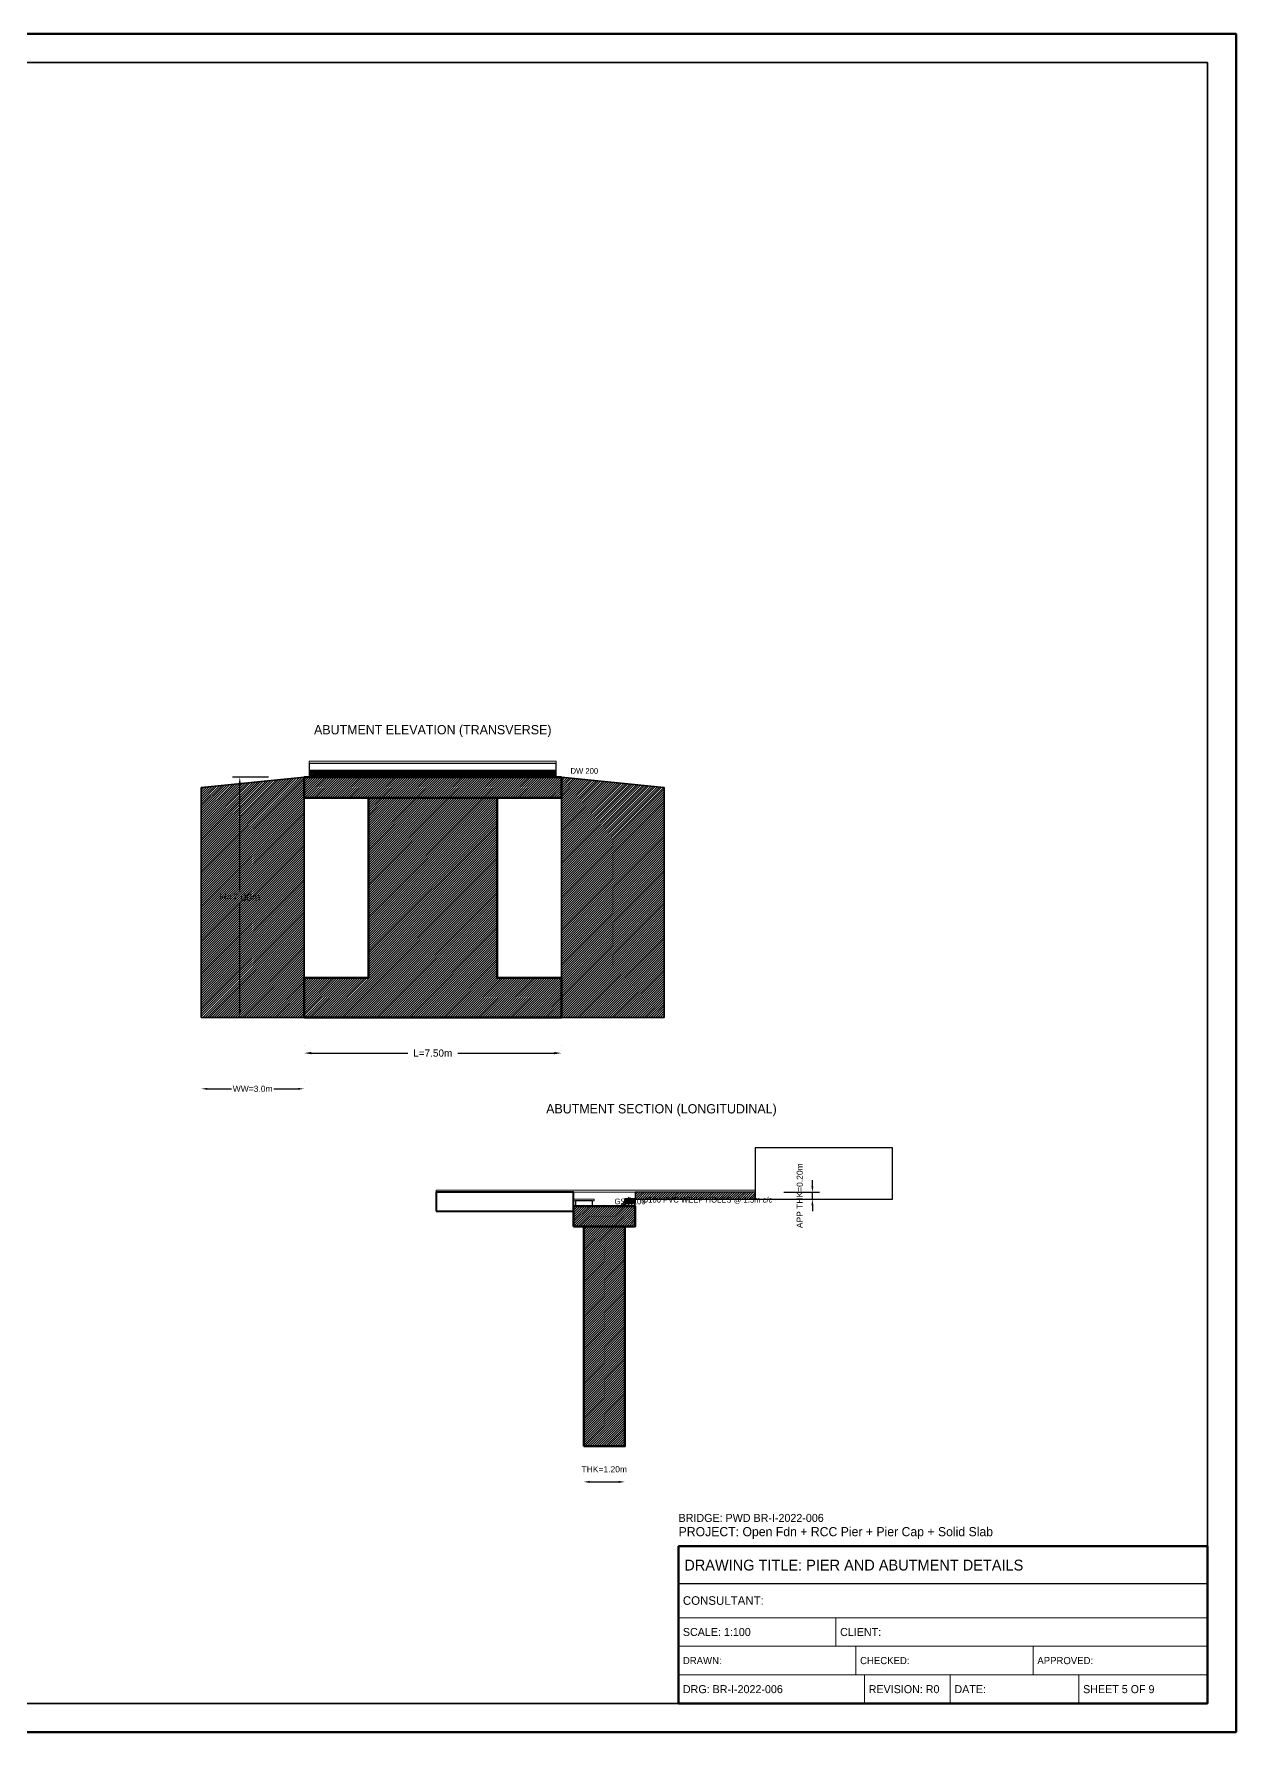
# Model space of a CAD drawing. Header units: metres. Extents: x 0 to 841, y 0 to 594.
# Drawn here: x 420 to 841, y 0 to 594 of the extents above; entities that cross this region are included whole.
import ezdxf
from ezdxf.enums import TextEntityAlignment as Align

# ---------------------------------------------------------------- set-up
doc = ezdxf.new("R2010")
doc.units = ezdxf.units.M
doc.linetypes.add('DASHED', pattern=[0.5, 0.375, -0.125])
for name, color, linetype, lineweight in [('ABUT-PROF', 4, 'Continuous', 50), ('BORDER-INNER', 7, 'Continuous', 35), ('BORDER-OUTER', 7, 'Continuous', 70), ('CIVIL-ROAD', 7, 'Continuous', 25), ('DIM-LINEAR', 3, 'Continuous', 18), ('STRUC-HATCHING', 8, 'Continuous', 18), ('SUB-ABUT', 3, 'Continuous', 35), ('SUB-BACKFILL', 34, 'Continuous', 18), ('SUB-BEARING', 5, 'Continuous', 25), ('SUB-DIRT-WALL', 3, 'Continuous', 35), ('SUPER-DECK', 2, 'Continuous', 50), ('SUPER-WEARING', 8, 'Continuous', 25), ('TEXT-HEADER', 7, 'Continuous', 25), ('TEXT-SPEC', 7, 'Continuous', 13), ('TEXT-TITLE', 7, 'Continuous', 25), ('TITLEBLK-BOX', 7, 'Continuous', 50), ('TITLEBLK-TEXT', 7, 'Continuous', 18)]:
    doc.layers.add(name, color=color, linetype=linetype, lineweight=lineweight)
doc.styles.add('BRIDGE_STD', font='Arial.ttf')
doc.dimstyles.new('pmb100', dxfattribs={"dimtxt": 2.5, "dimasz": 0.9375, "dimexe": 2.5, "dimexo": 2.5, "dimtad": 0, "dimtih": 1, "dimdec": 0, "dimtxsty": 'BRIDGE_STD', "dimcen": 2.5, "dimazin": 3, "dimtfac": 1, "dimtmove": 0, "dimatfit": 3})

msp = doc.modelspace()

# ---------------------------------------------------------------- hatches: boundary and pattern name
at = {"layer": 'STRUC-HATCHING'}
h = msp.add_hatch(dxfattribs=at)
h.set_pattern_fill('ANSI31', scale=0.18)
h.paths.add_polyline_path([(515, 334), (479, 330.4), (479, 250), (515, 250)])
h = msp.add_hatch(dxfattribs=at)
h.set_pattern_fill('ANSI31', scale=0.18)
h.paths.add_polyline_path([(515, 326.8), (605, 326.8), (605, 334), (515, 334)])
h = msp.add_hatch(dxfattribs=at)
h.set_pattern_fill('ANSI31', scale=0.12)
h.paths.add_polyline_path([(516.8, 334), (603.2, 334), (603.2, 336.4), (516.8, 336.4)])
h = msp.add_hatch(dxfattribs=at)
h.set_pattern_fill('ANSI31', scale=0.18)
h.paths.add_polyline_path([(605, 334), (641, 330.4), (641, 250), (605, 250)])
h = msp.add_hatch(dxfattribs=at)
h.set_pattern_fill('ANSI31', scale=0.18)
h.paths.add_polyline_path([(537.5, 326.8), (582.5, 326.8), (582.5, 263.82), (605, 263.82), (605, 250), (515, 250), (515, 263.82), (537.5, 263.82)])
h = msp.add_hatch(dxfattribs=at)
h.set_pattern_fill('ANSI31', scale=0.12)
h.paths.add_polyline_path([(627.2, 185.2), (630.8, 185.2), (630.8, 186.4), (627.2, 186.4)])
h = msp.add_hatch(dxfattribs=at)
h.set_pattern_fill('ANSI31', scale=0.24)
h.paths.add_polyline_path([(627.2, 184), (630.8, 184), (630.8, 185.2), (627.2, 185.2)])
h = msp.add_hatch(dxfattribs=at)
h.set_pattern_fill('ANSI31', scale=0.18)
h.paths.add_polyline_path([(630.8, 186.4), (672.8, 186.4), (672.8, 188.8), (630.8, 188.8)])
h = msp.add_hatch(dxfattribs=at)
h.set_pattern_fill('ANSI31', scale=0.18)
h.paths.add_polyline_path([(609.2, 176.8), (630.8, 176.8), (630.8, 184), (609.2, 184)])
h = msp.add_hatch(dxfattribs=at)
h.set_pattern_fill('ANSI31', scale=0.18)
h.paths.add_polyline_path([(612.8, 100), (627.2, 100), (627.2, 176.8), (612.8, 176.8)])

# ---------------------------------------------------------------- linework, layer by layer
at = {"layer": 'ABUT-PROF', "color": 4, "linetype": 'DASHED'}
msp.add_line((515, 334), (605, 334), dxfattribs=at)
at = {"layer": 'ABUT-PROF', "lineweight": 30}
msp.add_lwpolyline([(516.8, 334), (603.2, 334), (603.2, 336.4), (516.8, 336.4), (516.8, 334)], dxfattribs=at)
at = {"layer": 'ABUT-PROF', "lineweight": 40}
msp.add_lwpolyline([(627.2, 185.2), (630.8, 185.2), (630.8, 186.4), (627.2, 186.4), (627.2, 185.2)], dxfattribs=at)
at = {"layer": 'ABUT-PROF', "color": 4}
for centre in [(560, 335.6), (560, 334.8), (629, 186), (629, 185.6)]:
    msp.add_circle(centre, 0.6, dxfattribs=at)
at = {"layer": 'BORDER-INNER'}
msp.add_lwpolyline([(10, 10), (831, 10), (831, 584), (10, 584), (10, 10)], dxfattribs=at)
at = {"layer": 'BORDER-OUTER'}
msp.add_lwpolyline([(0, 0), (841, 0), (841, 594), (0, 594), (0, 0)], dxfattribs=at)
at = {"layer": 'CIVIL-ROAD', "lineweight": 25}
for points in [[(516.8, 336.4), (603.2, 336.4), (603.2, 338.8), (516.8, 338.8), (516.8, 336.4)], [(630.8, 186.4), (672.8, 186.4), (672.8, 188.8), (630.8, 188.8), (630.8, 186.4)]]:
    msp.add_lwpolyline(points, dxfattribs=at)
at = {"layer": 'SUB-ABUT', "lineweight": 35}
for points in [[(515, 334), (479, 330.4), (479, 250), (515, 250), (515, 334)], [(605, 334), (641, 330.4), (641, 250), (605, 250), (605, 334)]]:
    msp.add_lwpolyline(points, dxfattribs=at)
at = {"layer": 'SUB-ABUT', "lineweight": 50}
for points in [[(515, 326.8), (605, 326.8), (605, 334), (515, 334), (515, 326.8)], [(537.5, 326.8), (582.5, 326.8), (582.5, 263.82), (605, 263.82), (605, 250), (515, 250), (515, 263.82), (537.5, 263.82), (537.5, 326.8)], [(609.2, 176.8), (630.8, 176.8), (630.8, 184), (609.2, 184), (609.2, 176.8)], [(612.8, 100), (627.2, 100), (627.2, 176.8), (612.8, 176.8), (612.8, 100)]]:
    msp.add_lwpolyline(points, dxfattribs=at)
at = {"layer": 'SUB-ABUT', "lineweight": 25}
msp.add_lwpolyline([(672.8, 186.4), (720.8, 186.4), (720.8, 204.4), (672.8, 204.4), (672.8, 186.4)], dxfattribs=at)
at = {"layer": 'SUB-BACKFILL', "lineweight": 20}
msp.add_lwpolyline([(627.2, 184), (630.8, 184), (630.8, 185.2), (627.2, 185.2), (627.2, 184)], dxfattribs=at)
at = {"layer": 'SUB-BEARING', "lineweight": 25}
for points in [[(524.9, 334), (532.1, 334), (532.1, 335.8), (524.9, 335.8), (524.9, 334)], [(556.4, 334), (563.6, 334), (563.6, 335.8), (556.4, 335.8), (556.4, 334)], [(587.9, 334), (595.1, 334), (595.1, 335.8), (587.9, 335.8), (587.9, 334)], [(609.92, 184), (615.92, 184), (615.92, 185.8), (609.92, 185.8), (609.92, 184)]]:
    msp.add_lwpolyline(points, dxfattribs=at)
at = {"layer": 'SUB-BEARING', "lineweight": 15}
msp.add_lwpolyline([(609.32, 185.8), (616.52, 185.8), (616.52, 186.4), (609.32, 186.4), (609.32, 185.8)], dxfattribs=at)
at = {"layer": 'SUB-DIRT-WALL', "lineweight": 18}
for p, q in [((625.7, 184.06), (628.7, 187.06)), ((625.7, 183.34), (628.7, 186.34))]:
    msp.add_line(p, q, dxfattribs=at)
at = {"layer": 'SUB-DIRT-WALL', "lineweight": 35}
msp.add_line((627.2, 184), (630.8, 184), dxfattribs=at)
at = {"layer": 'SUPER-DECK', "lineweight": 40}
msp.add_lwpolyline([(561.2, 182.2), (609.2, 182.2), (609.2, 188.8), (561.2, 188.8), (561.2, 182.2)], dxfattribs=at)
at = {"layer": 'SUPER-WEARING', "lineweight": 20}
for points in [[(516.8, 338.8), (603.2, 338.8), (603.2, 339.58), (516.8, 339.58), (516.8, 338.8)], [(561.2, 188.8), (672.8, 188.8), (672.8, 189.58), (561.2, 189.58), (561.2, 188.8)]]:
    msp.add_lwpolyline(points, dxfattribs=at)
at = {"layer": 'TITLEBLK-BOX', "lineweight": 50}
msp.add_lwpolyline([(646, 10), (831, 10), (831, 65), (646, 65), (646, 10)], dxfattribs=at)
at = {"layer": 'TITLEBLK-BOX', "lineweight": 30}
msp.add_lwpolyline([(646, 52), (831, 52), (831, 65), (646, 65), (646, 52)], dxfattribs=at)
at = {"layer": 'TITLEBLK-BOX', "lineweight": 18}
for points in [[(646, 40), (831, 40), (831, 52), (646, 52), (646, 40)], [(646, 30), (701, 30), (701, 40), (646, 40), (646, 30)], [(701, 30), (831, 30), (831, 40), (701, 40), (701, 30)], [(646, 20), (708, 20), (708, 30), (646, 30), (646, 20)], [(708, 20), (770, 20), (770, 30), (708, 30), (708, 20)], [(770, 20), (831, 20), (831, 30), (770, 30), (770, 20)], [(646, 10), (711, 10), (711, 20), (646, 20), (646, 10)], [(711, 10), (741, 10), (741, 20), (711, 20), (711, 10)], [(741, 10), (786, 10), (786, 20), (741, 20), (741, 10)], [(786, 10), (831, 10), (831, 20), (786, 20), (786, 10)]]:
    msp.add_lwpolyline(points, dxfattribs=at)

# ---------------------------------------------------------------- texts
at = {"layer": 'TEXT-HEADER'}
for s, p in [('ABUTMENT ELEVATION (TRANSVERSE)', (560, 349)), ('ABUTMENT SECTION (LONGITUDINAL)', (640, 216.4))]:
    msp.add_text(s, height=3.25, dxfattribs=at).set_placement(p, align=Align.CENTER)
at = {"layer": 'TEXT-SPEC', "color": 4}
for s, p in [('DW 200', (608.2, 335.2)), ('Ø100 PVC WEEP HOLES @ 1.5m c/c', (633.3, 185.2))]:
    msp.add_text(s, height=2, dxfattribs=at).set_placement(p)
at = {"layer": 'TEXT-SPEC'}
msp.add_text('GSB 100', height=2, dxfattribs=at).set_placement((629, 184.6), align=Align.CENTER)
at = {"layer": 'TEXT-TITLE'}
for s, height, p in [('PROJECT: Open Fdn + RCC Pier + Pier Cap + Solid Slab', 3.2, (646, 68.5)), ('DRAWING TITLE: PIER AND ABUTMENT DETAILS', 3.8, (648, 56.5))]:
    msp.add_text(s, height=height, dxfattribs=at).set_placement(p)
at = {"layer": 'TITLEBLK-TEXT'}
for s, height, p in [('BRIDGE: PWD BR-I-2022-006', 2.8, (646, 73.5)), ('CONSULTANT: ', 3, (647.5, 44.5)), ('SCALE: 1:100', 2.8, (647.5, 33.6)), ('CLIENT: ', 2.8, (702.5, 33.6)), ('DRAWN: ', 2.5, (647.5, 23.75)), ('CHECKED: ', 2.5, (709.5, 23.75)), ('APPROVED: ', 2.5, (771.5, 23.75)), ('DRG: BR-I-2022-006', 2.8, (647.5, 13.6)), ('REVISION: R0', 2.8, (712.5, 13.6)), ('DATE: ', 2.8, (742.5, 13.6)), ('SHEET 5 OF 9', 2.8, (787.5, 13.6))]:
    msp.add_text(s, height=height, dxfattribs=at).set_placement(p)

# ---------------------------------------------------------------- dimensions: what is measured, and where the dimension line sits
at = {"layer": 'DIM-LINEAR'}
for base, p1, p2, text, override in [((492.5, 250), (505, 250), (505, 334), 'H=7.00m', {"dimtxt": 2.5, "dimasz": 2.5, "dimgap": 1, "dimclrt": 3}), ((692.8, 186.4), (680.3, 186.4), (680.3, 188.8), 'APP THK=0.20m', {"dimtxt": 2.125, "dimasz": 2.125, "dimgap": 0.85, "dimclrt": 3})]:
    msp.add_linear_dim(base=base, p1=p1, p2=p2, angle=90, text=text, dimstyle='pmb100', override=override, dxfattribs=at).render()
for base, p1, p2, text, override in [((515, 237.5), (515, 237.5), (605, 237.5), 'L=7.50m', {"dimtxt": 2.5, "dimasz": 2.5, "dimgap": 1, "dimclrt": 3}), ((479, 225), (479, 225), (515, 225), 'WW=3.0m', {"dimtxt": 2.125, "dimasz": 2.125, "dimgap": 0.85, "dimclrt": 3}), ((612.8, 87.5), (612.8, 87.5), (627.2, 87.5), 'THK=1.20m', {"dimtxt": 2.125, "dimasz": 2.125, "dimgap": 0.85, "dimclrt": 3})]:
    msp.add_linear_dim(base=base, p1=p1, p2=p2, text=text, dimstyle='pmb100', override=override, dxfattribs=at).render()

doc.saveas('drawing.dxf')
